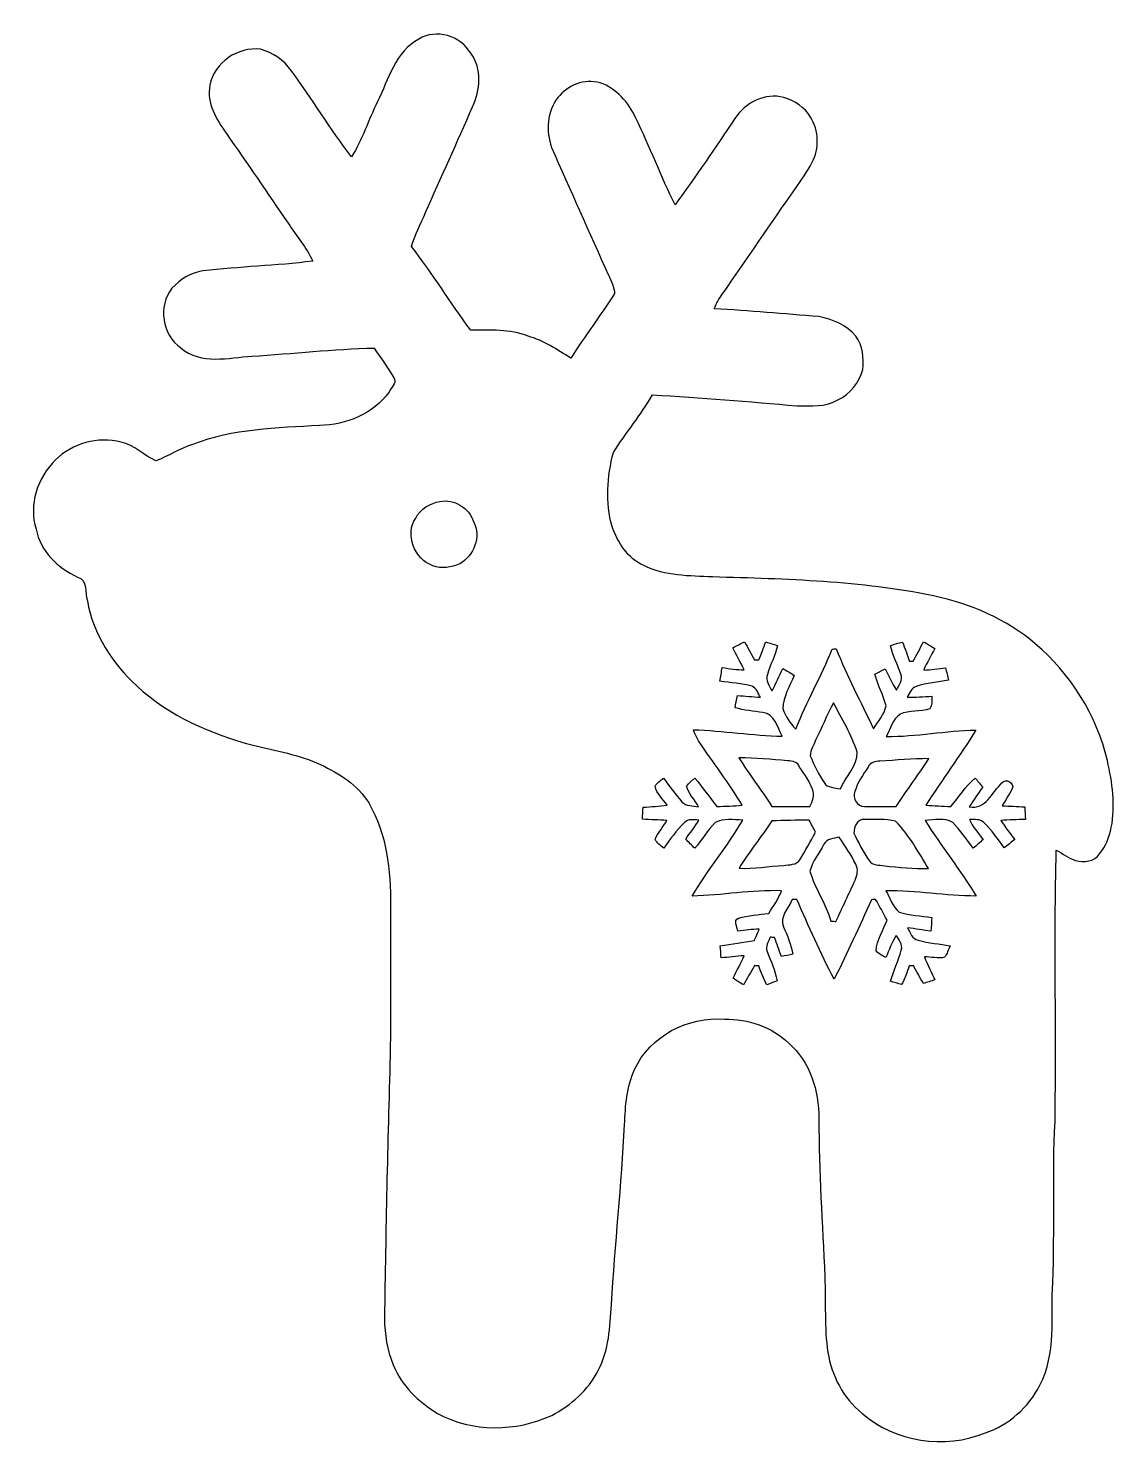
# Model space of a CAD drawing. Header units: centimetres. Extents: x -12.1 to 12.2, y -16.1 to 15.7.
import ezdxf

# ---------------------------------------------------------------- set-up
doc = ezdxf.new("R2010")
doc.units = ezdxf.units.CM
doc.header["$MEASUREMENT"] = 0
doc.layers.add('Layer 1', color=7, linetype='Continuous')

msp = doc.modelspace()

# ---------------------------------------------------------------- linework, layer by layer
at = {"layer": 'Layer 1', "color": 251}
for points, knots in [([(-3.40113, 15.42979), (-3.01484, 15.66862), (-2.46451, 15.50176), (-2.24296, 15.11441), (-2.24296, 15.11441), (-1.98085, 14.77257), (-2.02706, 14.28186), (-2.20133, 13.91109), (-2.20133, 13.91109), (-2.54353, 13.11945), (-2.90971, 12.3384), (-3.25261, 11.54712), (-3.25261, 11.54712), (-3.3588, 11.29453), (-3.48897, 11.05147), (-3.56658, 10.78759), (-3.56658, 10.78759), (-3.10374, 10.17693), (-2.69205, 9.53064), (-2.24155, 8.91117), (-2.24155, 8.91117), (-1.81257, 8.91187), (-1.36631, 8.94433), (-0.95885, 8.78099), (-0.95885, 8.78099), (-0.60889, 8.68292), (-0.30868, 8.47478), (-0.00106, 8.28957), (-0.00106, 8.28957), (0.31503, 8.77711), (0.66287, 9.24384), (0.97755, 9.73208), (0.97755, 9.73208), (0.98143, 9.88201), (0.89641, 10.01501), (0.83926, 10.14836), (0.83926, 10.14836), (0.41875, 11.10262), (-0.01834, 12.04983), (-0.43215, 13.00692), (-0.43215, 13.00692), (-0.55563, 13.36992), (-0.54116, 13.81196), (-0.28857, 14.11887), (-0.28857, 14.11887), (-0.07585, 14.40039), (0.30868, 14.5482), (0.65405, 14.45048), (0.65405, 14.45048), (1.02376, 14.32489), (1.29505, 14.00951), (1.45344, 13.66202), (1.45344, 13.66202), (1.76777, 13.0235), (2.01612, 12.35498), (2.33504, 11.71857), (2.33504, 11.71857), (2.79224, 12.35357), (3.23638, 12.99845), (3.67101, 13.64968), (3.67101, 13.64968), (3.90137, 14.00246), (4.34657, 14.23705), (4.76956, 14.1224), (4.76956, 14.1224), (5.00662, 14.04867), (5.23769, 13.90509), (5.36328, 13.68496), (5.36328, 13.68496), (5.55942, 13.3858), (5.56895, 12.97517), (5.39644, 12.66331), (5.39644, 12.66331), (5.28743, 12.46117), (5.15867, 12.27032), (5.02779, 12.08229), (5.02779, 12.08229), (4.47675, 11.30124), (3.94229, 10.5089), (3.39549, 9.72467), (3.39549, 9.72467), (3.31823, 9.62307), (3.25614, 9.51089), (3.21204, 9.39165), (3.21204, 9.39165), (3.99415, 9.35108), (4.77485, 9.28017), (5.55554, 9.21738), (5.55554, 9.21738), (5.8607, 9.15599), (6.18525, 9.03499), (6.3814, 8.77958), (6.3814, 8.77958), (6.54297, 8.56932), (6.55743, 8.28428), (6.53556, 8.03063), (6.53556, 8.03063), (6.45301, 7.74347), (6.25581, 7.47924), (5.98099, 7.35189), (5.98099, 7.35189), (5.70583, 7.19173), (5.37281, 7.21713), (5.0673, 7.22136), (5.0673, 7.22136), (3.98815, 7.31097), (2.90936, 7.4101), (1.82809, 7.46442), (1.82809, 7.46442), (1.56527, 7.01569), (1.23049, 6.61423), (0.9525, 6.17714), (0.9525, 6.17714), (0.81492, 5.64127), (0.768, 5.05919), (0.92287, 4.52049), (0.92287, 4.52049), (1.04951, 4.16101), (1.27423, 3.80259), (1.63654, 3.6449), (1.63654, 3.6449), (2.10926, 3.40431), (2.65712, 3.41665), (3.17324, 3.38984), (3.17324, 3.38984), (4.82565, 3.34292), (6.49217, 3.30235), (8.11706, 2.96686), (8.11706, 2.96686), (8.94715, 2.79329), (9.74619, 2.44546), (10.39742, 1.89583), (10.39742, 1.89583), (11.19082, 1.22061), (11.77466, 0.29528), (12.0142, -0.72108), (12.0142, -0.72108), (12.12286, -1.20968), (12.19659, -1.72156), (12.10028, -2.21862), (12.10028, -2.21862), (12.04348, -2.42499), (11.99303, -2.6476), (11.83534, -2.80423), (11.83534, -2.80423), (11.72563, -2.98556), (11.4875, -3.00814), (11.30159, -2.95416), (11.30159, -2.95416), (11.14319, -2.9083), (11.01231, -2.80423), (10.86944, -2.72662), (10.86944, -2.72662), (10.81476, -4.75121), (10.87191, -6.77721), (10.84051, -8.80216), (10.84051, -8.80216), (10.77842, -10.00054), (10.84192, -11.20105), (10.78794, -12.39979), (10.78794, -12.39979), (10.74385, -13.1639), (10.87473, -13.9954), (10.50114, -14.69954), (10.50114, -14.69954), (10.25207, -15.19308), (9.80899, -15.59172), (9.28229, -15.76634), (9.28229, -15.76634), (8.37283, -16.14241), (7.25558, -15.97695), (6.51298, -15.32467), (6.51298, -15.32467), (6.102, -14.98917), (5.83953, -14.49246), (5.75451, -13.97176), (5.75451, -13.97176), (5.67302, -13.40838), (5.7083, -12.83723), (5.68607, -12.27032), (5.68607, -12.27032), (5.6328, -11.09063), (5.55519, -9.912), (5.55166, -8.73054), (5.55166, -8.73054), (5.55978, -8.11071), (5.35552, -7.46266), (4.87821, -7.04603), (4.87821, -7.04603), (4.49862, -6.67632), (3.96381, -6.5024), (3.44029, -6.50663), (3.44029, -6.50663), (2.62996, -6.4449), (1.76636, -6.88093), (1.42734, -7.63693), (1.42734, -7.63693), (1.24319, -8.01934), (1.22167, -8.44973), (1.20262, -8.86601), (1.20262, -8.86601), (1.13136, -10.21115), (0.99201, -11.55136), (0.91017, -12.89544), (0.91017, -12.89544), (0.87559, -13.39462), (0.85513, -13.92096), (0.61101, -14.37146), (0.61101, -14.37146), (0.39299, -14.8149), (0.00141, -15.14792), (-0.42792, -15.37829), (-0.42792, -15.37829), (-1.22908, -15.74588), (-2.20416, -15.75576), (-2.98697, -15.33349), (-2.98697, -15.33349), (-3.41242, -15.07631), (-3.79201, -14.71224), (-3.97863, -14.24305), (-3.97863, -14.24305), (-4.11762, -13.91708), (-4.16807, -13.56254), (-4.17301, -13.21082), (-4.17301, -13.21082), (-4.14549, -11.24726), (-4.10422, -9.2837), (-4.04495, -7.32049), (-4.04495, -7.32049), (-4.03084, -6.20324), (-4.04424, -5.086), (-4.03719, -3.96875), (-4.03719, -3.96875), (-4.03543, -3.18347), (-4.11621, -2.35656), (-4.52614, -1.66829), (-4.52614, -1.66829), (-4.76568, -1.26048), (-5.19042, -1.00965), (-5.60423, -0.80786), (-5.60423, -0.80786), (-6.08118, -0.58067), (-6.60753, -0.50835), (-7.11341, -0.37606), (-7.11341, -0.37606), (-8.05674, -0.12383), (-8.98666, 0.27199), (-9.71091, 0.94298), (-9.71091, 0.94298), (-10.25525, 1.45203), (-10.70469, 2.10749), (-10.82499, 2.85609), (-10.82499, 2.85609), (-10.88496, 3.03318), (-10.8137, 3.32176), (-11.043, 3.38878), (-11.043, 3.38878), (-11.49068, 3.58704), (-11.87732, 3.9691), (-11.97328, 4.46264), (-11.97328, 4.46264), (-12.14543, 5.00415), (-11.94118, 5.61446), (-11.5443, 6.00569), (-11.5443, 6.00569), (-11.16648, 6.37963), (-10.58757, 6.54509), (-10.07075, 6.40539), (-10.07075, 6.40539), (-9.77265, 6.35), (-9.56381, 6.10694), (-9.29464, 5.98876), (-9.29464, 5.98876), (-9.01241, 6.08859), (-8.76194, 6.26639), (-8.47337, 6.35353), (-8.47337, 6.35353), (-7.56708, 6.70595), (-6.58283, 6.72747), (-5.62504, 6.77933), (-5.62504, 6.77933), (-5.03731, 6.79626), (-4.42207, 7.03968), (-4.07176, 7.52898), (-4.07176, 7.52898), (-4.03789, 7.62564), (-3.88691, 7.71807), (-3.9557, 7.83131), (-3.9557, 7.83131), (-4.0894, 8.06944), (-4.25415, 8.28851), (-4.40725, 8.51429), (-4.40725, 8.51429), (-5.31989, 8.49242), (-6.22794, 8.3887), (-7.13881, 8.33191), (-7.13881, 8.33191), (-7.66833, 8.29698), (-8.28534, 8.13541), (-8.73372, 8.51711), (-8.73372, 8.51711), (-9.15494, 8.80674), (-9.24666, 9.45268), (-8.93339, 9.85132), (-8.93339, 9.85132), (-8.75312, 10.0524), (-8.50971, 10.20762), (-8.23701, 10.23902), (-8.23701, 10.23902), (-7.42068, 10.3378), (-6.59483, 10.35509), (-5.77885, 10.46021), (-5.77885, 10.46021), (-5.92032, 10.76784), (-6.14609, 11.02642), (-6.3306, 11.30759), (-6.3306, 11.30759), (-6.78815, 11.97927), (-7.24535, 12.65061), (-7.71208, 13.31595), (-7.71208, 13.31595), (-7.93679, 13.6271), (-8.16293, 13.99646), (-8.08038, 14.39862), (-8.08038, 14.39862), (-7.98583, 14.90627), (-7.45278, 15.26716), (-6.94584, 15.20331), (-6.94584, 15.20331), (-6.67491, 15.12605), (-6.42549, 14.95742), (-6.26039, 14.72812), (-6.26039, 14.72812), (-5.79967, 14.09136), (-5.38868, 13.41967), (-4.91314, 12.79313), (-4.91314, 12.79313), (-4.66161, 13.17625), (-4.53672, 13.62428), (-4.32717, 14.02962), (-4.32717, 14.02962), (-4.08411, 14.52598), (-3.93206, 15.15216), (-3.40113, 15.42979), (-3.40113, 15.42979), (-3.40113, 15.42979), (-3.40113, 15.42979), (-3.40113, 15.42979)], [0, 0, 0, 0, 0.01136364, 0.01136364, 0.01136364, 0.01136364, 0.02272727, 0.02272727, 0.02272727, 0.02272727, 0.03409091, 0.03409091, 0.03409091, 0.03409091, 0.04545455, 0.04545455, 0.04545455, 0.04545455, 0.05681818, 0.05681818, 0.05681818, 0.05681818, 0.06818182, 0.06818182, 0.06818182, 0.06818182, 0.07954545, 0.07954545, 0.07954545, 0.07954545, 0.09090909, 0.09090909, 0.09090909, 0.09090909, 0.10227273, 0.10227273, 0.10227273, 0.10227273, 0.11363636, 0.11363636, 0.11363636, 0.11363636, 0.125, 0.125, 0.125, 0.125, 0.13636364, 0.13636364, 0.13636364, 0.13636364, 0.14772727, 0.14772727, 0.14772727, 0.14772727, 0.15909091, 0.15909091, 0.15909091, 0.15909091, 0.17045455, 0.17045455, 0.17045455, 0.17045455, 0.18181818, 0.18181818, 0.18181818, 0.18181818, 0.19318182, 0.19318182, 0.19318182, 0.19318182, 0.20454545, 0.20454545, 0.20454545, 0.20454545, 0.21590909, 0.21590909, 0.21590909, 0.21590909, 0.22727273, 0.22727273, 0.22727273, 0.22727273, 0.23863636, 0.23863636, 0.23863636, 0.23863636, 0.25, 0.25, 0.25, 0.25, 0.26136364, 0.26136364, 0.26136364, 0.26136364, 0.27272727, 0.27272727, 0.27272727, 0.27272727, 0.28409091, 0.28409091, 0.28409091, 0.28409091, 0.29545455, 0.29545455, 0.29545455, 0.29545455, 0.30681818, 0.30681818, 0.30681818, 0.30681818, 0.31818182, 0.31818182, 0.31818182, 0.31818182, 0.32954545, 0.32954545, 0.32954545, 0.32954545, 0.34090909, 0.34090909, 0.34090909, 0.34090909, 0.35227273, 0.35227273, 0.35227273, 0.35227273, 0.36363636, 0.36363636, 0.36363636, 0.36363636, 0.375, 0.375, 0.375, 0.375, 0.38636364, 0.38636364, 0.38636364, 0.38636364, 0.39772727, 0.39772727, 0.39772727, 0.39772727, 0.40909091, 0.40909091, 0.40909091, 0.40909091, 0.42045455, 0.42045455, 0.42045455, 0.42045455, 0.43181818, 0.43181818, 0.43181818, 0.43181818, 0.44318182, 0.44318182, 0.44318182, 0.44318182, 0.45454545, 0.45454545, 0.45454545, 0.45454545, 0.46590909, 0.46590909, 0.46590909, 0.46590909, 0.47727273, 0.47727273, 0.47727273, 0.47727273, 0.48863636, 0.48863636, 0.48863636, 0.48863636, 0.5, 0.5, 0.5, 0.5, 0.51136364, 0.51136364, 0.51136364, 0.51136364, 0.52272727, 0.52272727, 0.52272727, 0.52272727, 0.53409091, 0.53409091, 0.53409091, 0.53409091, 0.54545455, 0.54545455, 0.54545455, 0.54545455, 0.55681818, 0.55681818, 0.55681818, 0.55681818, 0.56818182, 0.56818182, 0.56818182, 0.56818182, 0.57954545, 0.57954545, 0.57954545, 0.57954545, 0.59090909, 0.59090909, 0.59090909, 0.59090909, 0.60227273, 0.60227273, 0.60227273, 0.60227273, 0.61363636, 0.61363636, 0.61363636, 0.61363636, 0.625, 0.625, 0.625, 0.625, 0.63636364, 0.63636364, 0.63636364, 0.63636364, 0.64772727, 0.64772727, 0.64772727, 0.64772727, 0.65909091, 0.65909091, 0.65909091, 0.65909091, 0.67045455, 0.67045455, 0.67045455, 0.67045455, 0.68181818, 0.68181818, 0.68181818, 0.68181818, 0.69318182, 0.69318182, 0.69318182, 0.69318182, 0.70454545, 0.70454545, 0.70454545, 0.70454545, 0.71590909, 0.71590909, 0.71590909, 0.71590909, 0.72727273, 0.72727273, 0.72727273, 0.72727273, 0.73863636, 0.73863636, 0.73863636, 0.73863636, 0.75, 0.75, 0.75, 0.75, 0.76136364, 0.76136364, 0.76136364, 0.76136364, 0.77272727, 0.77272727, 0.77272727, 0.77272727, 0.78409091, 0.78409091, 0.78409091, 0.78409091, 0.79545455, 0.79545455, 0.79545455, 0.79545455, 0.80681818, 0.80681818, 0.80681818, 0.80681818, 0.81818182, 0.81818182, 0.81818182, 0.81818182, 0.82954545, 0.82954545, 0.82954545, 0.82954545, 0.84090909, 0.84090909, 0.84090909, 0.84090909, 0.85227273, 0.85227273, 0.85227273, 0.85227273, 0.86363636, 0.86363636, 0.86363636, 0.86363636, 0.875, 0.875, 0.875, 0.875, 0.88636364, 0.88636364, 0.88636364, 0.88636364, 0.89772727, 0.89772727, 0.89772727, 0.89772727, 0.90909091, 0.90909091, 0.90909091, 0.90909091, 0.92045455, 0.92045455, 0.92045455, 0.92045455, 0.93181818, 0.93181818, 0.93181818, 0.93181818, 0.94318182, 0.94318182, 0.94318182, 0.94318182, 0.95454545, 0.95454545, 0.95454545, 0.95454545, 0.96590909, 0.96590909, 0.96590909, 0.96590909, 0.97727273, 0.97727273, 0.97727273, 0.97727273, 1, 1, 1, 1]), ([(-2.93053, 5.08141), (-3.14925, 5.04014), (-3.37291, 4.91702), (-3.4738, 4.70994), (-3.4738, 4.70994), (-3.72428, 4.34552), (-3.50097, 3.78037), (-3.09245, 3.64208), (-3.09245, 3.64208), (-2.89772, 3.56376), (-2.67406, 3.60468), (-2.48708, 3.68653), (-2.48708, 3.68653), (-2.17029, 3.86186), (-2.00025, 4.29613), (-2.1784, 4.6295), (-2.1784, 4.6295), (-2.2793, 4.93395), (-2.61303, 5.1435), (-2.93053, 5.08141), (-2.93053, 5.08141), (-2.93053, 5.08141), (-2.93053, 5.08141), (-2.93053, 5.08141)], [0, 0, 0, 0, 0.14285714, 0.14285714, 0.14285714, 0.14285714, 0.28571429, 0.28571429, 0.28571429, 0.28571429, 0.42857143, 0.42857143, 0.42857143, 0.42857143, 0.57142857, 0.57142857, 0.57142857, 0.57142857, 0.71428571, 0.71428571, 0.71428571, 0.71428571, 1, 1, 1, 1]), ([(3.63008, 1.80728), (3.70346, 1.63654), (3.80189, 1.47849), (3.88197, 1.31092), (3.88197, 1.31092), (3.71687, 1.31269), (3.55353, 1.3402), (3.39019, 1.36137), (3.39019, 1.36137), (3.37185, 1.26048), (3.35386, 1.16064), (3.33904, 1.05833), (3.33904, 1.05833), (3.57893, 1.02341), (3.82164, 1.00365), (4.0573, 0.94439), (4.0573, 0.94439), (4.15643, 0.90029), (4.19241, 0.78599), (4.24356, 0.6985), (4.24356, 0.6985), (4.07106, 0.70908), (3.89996, 0.72425), (3.72816, 0.73413), (3.72816, 0.73413), (3.71052, 0.64347), (3.69252, 0.5528), (3.6763, 0.46179), (3.6763, 0.46179), (3.8802, 0.40675), (4.09116, 0.38312), (4.30071, 0.3556), (4.30071, 0.3556), (4.56459, 0.33549), (4.61927, 0.01799), (4.73287, -0.17321), (4.73287, -0.17321), (4.06823, -0.16439), (3.40854, -0.04727), (2.74391, -0.03104), (2.74391, -0.03104), (2.77742, -0.11677), (2.81129, -0.2032), (2.86103, -0.28152), (2.86103, -0.28152), (3.18241, -0.76376), (3.54118, -1.22202), (3.83681, -1.72156), (3.83681, -1.72156), (3.64737, -1.73214), (3.45793, -1.74202), (3.26849, -1.75084), (3.26849, -1.75084), (3.10691, -1.53599), (2.94322, -1.32327), (2.77812, -1.1116), (2.77812, -1.1116), (2.71039, -1.16664), (2.64054, -1.22132), (2.58868, -1.29258), (2.58868, -1.29258), (2.64019, -1.46579), (2.7746, -1.59773), (2.85997, -1.75542), (2.85997, -1.75542), (2.73297, -1.72826), (2.57881, -1.74943), (2.48814, -1.64183), (2.48814, -1.64183), (2.33504, -1.47638), (2.21121, -1.28693), (2.07116, -1.1116), (2.07116, -1.1116), (2.00554, -1.16734), (1.93393, -1.21955), (1.8863, -1.29223), (1.8863, -1.29223), (1.91276, -1.46438), (2.0641, -1.57762), (2.15371, -1.71768), (2.15371, -1.71768), (1.9752, -1.74131), (1.79423, -1.74978), (1.61572, -1.76565), (1.61572, -1.76565), (1.61114, -1.85491), (1.60726, -1.94416), (1.60443, -2.03412), (1.60443, -2.03412), (1.78647, -2.04682), (1.96956, -2.04258), (2.15159, -2.06128), (2.15159, -2.06128), (2.06622, -2.20451), (1.95086, -2.33045), (1.88489, -2.48497), (1.88489, -2.48497), (1.93181, -2.56505), (2.00801, -2.62114), (2.07963, -2.67864), (2.07963, -2.67864), (2.22638, -2.48567), (2.35938, -2.2793), (2.53753, -2.11349), (2.53753, -2.11349), (2.62079, -2.01224), (2.75555, -2.04752), (2.86702, -2.05317), (2.86702, -2.05317), (2.77812, -2.20133), (2.66559, -2.33363), (2.57104, -2.47862), (2.57104, -2.47862), (2.63878, -2.546), (2.70651, -2.61373), (2.7753, -2.68111), (2.7753, -2.68111), (2.93511, -2.4952), (3.05788, -2.27612), (3.23356, -2.10502), (3.23356, -2.10502), (3.42018, -2.0066), (3.64349, -2.0514), (3.84704, -2.0514), (3.84704, -2.0514), (3.50767, -2.64372), (3.06141, -3.16653), (2.71604, -3.75567), (2.71604, -3.75567), (3.3849, -3.73309), (4.04989, -3.61703), (4.71981, -3.63255), (4.71981, -3.63255), (4.64573, -3.81353), (4.53602, -3.97651), (4.43159, -4.14091), (4.43159, -4.14091), (4.20441, -4.16913), (3.97122, -4.18042), (3.75179, -4.24921), (3.75179, -4.24921), (3.63044, -4.29366), (3.73062, -4.44253), (3.73627, -4.53496), (3.73627, -4.53496), (3.89643, -4.51767), (4.05659, -4.49298), (4.21816, -4.49721), (4.21816, -4.49721), (4.191, -4.55895), (4.13667, -4.68242), (4.10986, -4.74416), (4.10986, -4.74416), (3.85551, -4.78825), (3.6001, -4.82424), (3.34574, -4.86622), (3.34574, -4.86622), (3.34998, -4.95441), (3.3588, -5.04684), (3.3655, -5.1368), (3.3655, -5.1368), (3.5366, -5.12163), (3.70699, -5.09729), (3.87914, -5.09058), (3.87914, -5.09058), (3.804, -5.26097), (3.71299, -5.42361), (3.63149, -5.59047), (3.63149, -5.59047), (3.7084, -5.64056), (3.78531, -5.69066), (3.86256, -5.74075), (3.86256, -5.74075), (3.94688, -5.59752), (4.02943, -5.45394), (4.11162, -5.30966), (4.11162, -5.30966), (4.13491, -5.31072), (4.18218, -5.31319), (4.20546, -5.31424), (4.20546, -5.31424), (4.25732, -5.46029), (4.31518, -5.60423), (4.3875, -5.74181), (4.3875, -5.74181), (4.4644, -5.71077), (4.54166, -5.67902), (4.61927, -5.64868), (4.61927, -5.64868), (4.57588, -5.41902), (4.47499, -5.20771), (4.39279, -4.9911), (4.39279, -4.9911), (4.3494, -4.88103), (4.42701, -4.7752), (4.45982, -4.6736), (4.45982, -4.6736), (4.48486, -4.67501), (4.53496, -4.67783), (4.56036, -4.67924), (4.56036, -4.67924), (4.61081, -4.82036), (4.66161, -4.96147), (4.71382, -5.10293), (4.71382, -5.10293), (4.80025, -5.08776), (4.88632, -5.07153), (4.97276, -5.05531), (4.97276, -5.05531), (4.93501, -4.83976), (4.84329, -4.6415), (4.76356, -4.43971), (4.76356, -4.43971), (4.65737, -4.22099), (4.88703, -4.02131), (4.95371, -3.82588), (4.95371, -3.82588), (4.98087, -3.82658), (5.0352, -3.82834), (5.06201, -3.82905), (5.06201, -3.82905), (5.3213, -4.43124), (5.59329, -5.0292), (5.89245, -5.61234), (5.89245, -5.61234), (6.19442, -5.03096), (6.4583, -4.42948), (6.731, -3.83399), (6.731, -3.83399), (6.75428, -3.83187), (6.8005, -3.82799), (6.82378, -3.82623), (6.82378, -3.82623), (6.91092, -3.97898), (6.99664, -4.13279), (7.07919, -4.28872), (7.07919, -4.28872), (7.00229, -4.51944), (6.852, -4.73428), (6.83366, -4.98158), (6.83366, -4.98158), (6.89539, -5.04684), (6.97724, -5.08741), (7.0552, -5.1308), (7.0552, -5.1308), (7.12505, -4.96147), (7.18679, -4.78684), (7.28698, -4.63232), (7.28698, -4.63232), (7.3473, -4.73075), (7.43867, -4.84117), (7.39846, -4.96464), (7.39846, -4.96464), (7.33002, -5.19959), (7.22524, -5.42184), (7.15857, -5.6575), (7.15857, -5.6575), (7.24006, -5.6836), (7.32226, -5.709), (7.40445, -5.73511), (7.40445, -5.73511), (7.47219, -5.59894), (7.52828, -5.45747), (7.57802, -5.31424), (7.57802, -5.31424), (7.6006, -5.31319), (7.64611, -5.31142), (7.66868, -5.31036), (7.66868, -5.31036), (7.74312, -5.44371), (7.81861, -5.57706), (7.89411, -5.71041), (7.89411, -5.71041), (7.97983, -5.68466), (8.06521, -5.65679), (8.14987, -5.62681), (8.14987, -5.62681), (8.07473, -5.45394), (7.98407, -5.28849), (7.91457, -5.11351), (7.91457, -5.11351), (8.06485, -5.11351), (8.21937, -5.1562), (8.36824, -5.12374), (8.36824, -5.12374), (8.42927, -5.05107), (8.44585, -4.94982), (8.49101, -4.86974), (8.49101, -4.86974), (8.25359, -4.82494), (8.01194, -4.80131), (7.77699, -4.74345), (7.77699, -4.74345), (7.64364, -4.71346), (7.59319, -4.572), (7.53816, -4.46405), (7.53816, -4.46405), (7.71313, -4.48416), (7.88599, -4.51591), (8.06097, -4.53849), (8.06097, -4.53849), (8.06944, -4.43689), (8.07508, -4.33317), (8.08461, -4.23298), (8.08461, -4.23298), (7.83872, -4.19911), (7.58754, -4.18289), (7.34977, -4.10951), (7.34977, -4.10951), (7.20019, -3.99274), (7.14587, -3.79483), (7.05344, -3.63537), (7.05344, -3.63537), (7.72901, -3.62585), (8.39823, -3.75356), (9.0738, -3.75214), (9.0738, -3.75214), (8.7182, -3.17183), (8.29804, -2.63454), (7.93044, -2.06234), (7.93044, -2.06234), (8.13329, -2.05634), (8.36895, -1.98261), (8.54957, -2.10326), (8.54957, -2.10326), (8.7249, -2.27577), (8.85507, -2.4892), (9.00994, -2.68005), (9.00994, -2.68005), (9.08473, -2.61691), (9.15882, -2.55305), (9.23078, -2.48708), (9.23078, -2.48708), (9.12319, -2.34139), (8.99971, -2.20557), (8.92422, -2.03976), (8.92422, -2.03976), (9.03217, -2.04893), (9.16552, -2.01965), (9.24948, -2.10785), (9.24948, -2.10785), (9.42128, -2.27894), (9.56134, -2.47756), (9.70492, -2.67264), (9.70492, -2.67264), (9.78359, -2.61197), (9.86084, -2.54953), (9.93704, -2.48567), (9.93704, -2.48567), (9.83227, -2.34456), (9.7215, -2.20839), (9.62801, -2.05987), (9.62801, -2.05987), (9.81075, -2.04364), (9.9949, -2.04505), (10.17834, -2.03694), (10.17834, -2.03694), (10.1727, -1.9431), (10.16741, -1.84961), (10.16247, -1.75683), (10.16247, -1.75683), (9.99525, -1.74696), (9.82662, -1.73919), (9.66047, -1.73108), (9.66047, -1.73108), (9.72926, -1.60091), (9.81675, -1.48096), (9.88095, -1.34832), (9.88095, -1.34832), (9.94234, -1.22484), (9.74161, -1.10349), (9.65059, -1.21849), (9.65059, -1.21849), (9.4301, -1.42981), (9.29569, -1.82386), (8.91752, -1.75789), (8.91752, -1.75789), (9.01206, -1.6062), (9.11613, -1.4605), (9.22196, -1.31621), (9.22196, -1.31621), (9.18069, -1.26647), (9.09743, -1.16628), (9.05616, -1.11619), (9.05616, -1.11619), (8.8325, -1.28764), (8.68856, -1.53599), (8.51006, -1.74907), (8.51006, -1.74907), (8.32203, -1.74061), (8.134, -1.73143), (7.94702, -1.72156), (7.94702, -1.72156), (8.31144, -1.15499), (8.71079, -0.61136), (9.06709, -0.03986), (9.06709, -0.03986), (8.39646, -0.04621), (7.73359, -0.18556), (7.06191, -0.18133), (7.06191, -0.18133), (7.1501, -0.00847), (7.20549, 0.20179), (7.36988, 0.31785), (7.36988, 0.31785), (7.58049, 0.40393), (7.81861, 0.37465), (8.03698, 0.43709), (8.03698, 0.43709), (8.09484, 0.51929), (8.07932, 0.62583), (8.08531, 0.72073), (8.08531, 0.72073), (7.8994, 0.70979), (7.71384, 0.69744), (7.52792, 0.69779), (7.52792, 0.69779), (7.58084, 0.78846), (7.62494, 0.90346), (7.73218, 0.94156), (7.73218, 0.94156), (7.96784, 1.016), (8.21549, 1.03293), (8.45785, 1.07703), (8.45785, 1.07703), (8.43245, 1.17299), (8.41481, 1.26259), (8.3887, 1.35608), (8.3887, 1.35608), (8.22642, 1.33279), (8.06344, 1.31374), (7.90011, 1.30704), (7.90011, 1.30704), (7.97419, 1.47108), (8.06485, 1.62666), (8.14811, 1.78576), (8.14811, 1.78576), (8.06591, 1.83903), (7.98336, 1.8923), (7.89834, 1.94063), (7.89834, 1.94063), (7.82038, 1.79529), (7.7403, 1.65029), (7.66269, 1.5046), (7.66269, 1.5046), (7.64222, 1.50424), (7.60166, 1.50389), (7.58119, 1.50354), (7.58119, 1.50354), (7.53392, 1.64924), (7.47889, 1.79176), (7.4235, 1.93428), (7.4235, 1.93428), (7.33002, 1.91241), (7.24711, 1.88313), (7.1568, 1.85667), (7.1568, 1.85667), (7.20831, 1.63336), (7.31591, 1.43051), (7.38928, 1.21461), (7.38928, 1.21461), (7.43797, 1.08761), (7.35224, 0.96414), (7.29192, 0.85796), (7.29192, 0.85796), (7.18714, 1.00718), (7.12011, 1.17687), (7.03509, 1.33668), (7.03509, 1.33668), (6.95889, 1.29646), (6.88375, 1.25448), (6.80861, 1.21214), (6.80861, 1.21214), (6.86682, 0.96838), (6.99911, 0.74965), (7.05732, 0.50694), (7.05732, 0.50694), (7.02804, 0.31009), (6.87246, 0.15804), (6.7758, -0.00882), (6.7758, -0.00882), (6.49393, 0.58632), (6.18666, 1.17122), (5.94113, 1.78259), (5.94113, 1.78259), (5.91961, 1.78047), (5.87622, 1.77588), (5.85435, 1.77341), (5.85435, 1.77341), (5.60141, 1.16805), (5.28038, 0.59302), (5.03555, -0.01552), (5.03555, -0.01552), (4.90608, 0.11218), (4.80907, 0.27305), (4.74662, 0.44274), (4.74662, 0.44274), (4.74945, 0.71226), (4.90149, 0.94439), (5.00309, 1.18569), (5.00309, 1.18569), (4.92054, 1.24037), (4.83553, 1.29152), (4.7498, 1.34056), (4.7498, 1.34056), (4.66549, 1.1744), (4.59669, 1.00083), (4.50391, 0.83926), (4.50391, 0.83926), (4.44606, 0.95179), (4.3494, 1.07668), (4.4002, 1.20968), (4.4002, 1.20968), (4.46899, 1.42663), (4.57376, 1.63124), (4.62668, 1.85349), (4.62668, 1.85349), (4.5399, 1.88242), (4.45311, 1.90994), (4.36527, 1.93463), (4.36527, 1.93463), (4.31377, 1.80269), (4.26332, 1.6697), (4.21252, 1.53705), (4.21252, 1.53705), (4.18677, 1.5367), (4.13526, 1.53564), (4.10951, 1.53494), (4.10951, 1.53494), (4.03719, 1.67005), (3.96416, 1.80446), (3.88832, 1.93746), (3.88832, 1.93746), (3.80118, 1.89583), (3.71546, 1.85173), (3.63008, 1.80728)], [0, 0, 0, 0, 0.00740741, 0.00740741, 0.00740741, 0.00740741, 0.01481481, 0.01481481, 0.01481481, 0.01481481, 0.02222222, 0.02222222, 0.02222222, 0.02222222, 0.02962963, 0.02962963, 0.02962963, 0.02962963, 0.03703704, 0.03703704, 0.03703704, 0.03703704, 0.04444444, 0.04444444, 0.04444444, 0.04444444, 0.05185185, 0.05185185, 0.05185185, 0.05185185, 0.05925926, 0.05925926, 0.05925926, 0.05925926, 0.06666667, 0.06666667, 0.06666667, 0.06666667, 0.07407407, 0.07407407, 0.07407407, 0.07407407, 0.08148148, 0.08148148, 0.08148148, 0.08148148, 0.08888889, 0.08888889, 0.08888889, 0.08888889, 0.0962963, 0.0962963, 0.0962963, 0.0962963, 0.1037037, 0.1037037, 0.1037037, 0.1037037, 0.11111111, 0.11111111, 0.11111111, 0.11111111, 0.11851852, 0.11851852, 0.11851852, 0.11851852, 0.12592593, 0.12592593, 0.12592593, 0.12592593, 0.13333333, 0.13333333, 0.13333333, 0.13333333, 0.14074074, 0.14074074, 0.14074074, 0.14074074, 0.14814815, 0.14814815, 0.14814815, 0.14814815, 0.15555556, 0.15555556, 0.15555556, 0.15555556, 0.16296296, 0.16296296, 0.16296296, 0.16296296, 0.17037037, 0.17037037, 0.17037037, 0.17037037, 0.17777778, 0.17777778, 0.17777778, 0.17777778, 0.18518519, 0.18518519, 0.18518519, 0.18518519, 0.19259259, 0.19259259, 0.19259259, 0.19259259, 0.2, 0.2, 0.2, 0.2, 0.20740741, 0.20740741, 0.20740741, 0.20740741, 0.21481481, 0.21481481, 0.21481481, 0.21481481, 0.22222222, 0.22222222, 0.22222222, 0.22222222, 0.22962963, 0.22962963, 0.22962963, 0.22962963, 0.23703704, 0.23703704, 0.23703704, 0.23703704, 0.24444444, 0.24444444, 0.24444444, 0.24444444, 0.25185185, 0.25185185, 0.25185185, 0.25185185, 0.25925926, 0.25925926, 0.25925926, 0.25925926, 0.26666667, 0.26666667, 0.26666667, 0.26666667, 0.27407407, 0.27407407, 0.27407407, 0.27407407, 0.28148148, 0.28148148, 0.28148148, 0.28148148, 0.28888889, 0.28888889, 0.28888889, 0.28888889, 0.2962963, 0.2962963, 0.2962963, 0.2962963, 0.3037037, 0.3037037, 0.3037037, 0.3037037, 0.31111111, 0.31111111, 0.31111111, 0.31111111, 0.31851852, 0.31851852, 0.31851852, 0.31851852, 0.32592593, 0.32592593, 0.32592593, 0.32592593, 0.33333333, 0.33333333, 0.33333333, 0.33333333, 0.34074074, 0.34074074, 0.34074074, 0.34074074, 0.34814815, 0.34814815, 0.34814815, 0.34814815, 0.35555556, 0.35555556, 0.35555556, 0.35555556, 0.36296296, 0.36296296, 0.36296296, 0.36296296, 0.37037037, 0.37037037, 0.37037037, 0.37037037, 0.37777778, 0.37777778, 0.37777778, 0.37777778, 0.38518519, 0.38518519, 0.38518519, 0.38518519, 0.39259259, 0.39259259, 0.39259259, 0.39259259, 0.4, 0.4, 0.4, 0.4, 0.40740741, 0.40740741, 0.40740741, 0.40740741, 0.41481481, 0.41481481, 0.41481481, 0.41481481, 0.42222222, 0.42222222, 0.42222222, 0.42222222, 0.42962963, 0.42962963, 0.42962963, 0.42962963, 0.43703704, 0.43703704, 0.43703704, 0.43703704, 0.44444444, 0.44444444, 0.44444444, 0.44444444, 0.45185185, 0.45185185, 0.45185185, 0.45185185, 0.45925926, 0.45925926, 0.45925926, 0.45925926, 0.46666667, 0.46666667, 0.46666667, 0.46666667, 0.47407407, 0.47407407, 0.47407407, 0.47407407, 0.48148148, 0.48148148, 0.48148148, 0.48148148, 0.48888889, 0.48888889, 0.48888889, 0.48888889, 0.4962963, 0.4962963, 0.4962963, 0.4962963, 0.5037037, 0.5037037, 0.5037037, 0.5037037, 0.51111111, 0.51111111, 0.51111111, 0.51111111, 0.51851852, 0.51851852, 0.51851852, 0.51851852, 0.52592593, 0.52592593, 0.52592593, 0.52592593, 0.53333333, 0.53333333, 0.53333333, 0.53333333, 0.54074074, 0.54074074, 0.54074074, 0.54074074, 0.54814815, 0.54814815, 0.54814815, 0.54814815, 0.55555556, 0.55555556, 0.55555556, 0.55555556, 0.56296296, 0.56296296, 0.56296296, 0.56296296, 0.57037037, 0.57037037, 0.57037037, 0.57037037, 0.57777778, 0.57777778, 0.57777778, 0.57777778, 0.58518519, 0.58518519, 0.58518519, 0.58518519, 0.59259259, 0.59259259, 0.59259259, 0.59259259, 0.6, 0.6, 0.6, 0.6, 0.60740741, 0.60740741, 0.60740741, 0.60740741, 0.61481481, 0.61481481, 0.61481481, 0.61481481, 0.62222222, 0.62222222, 0.62222222, 0.62222222, 0.62962963, 0.62962963, 0.62962963, 0.62962963, 0.63703704, 0.63703704, 0.63703704, 0.63703704, 0.64444444, 0.64444444, 0.64444444, 0.64444444, 0.65185185, 0.65185185, 0.65185185, 0.65185185, 0.65925926, 0.65925926, 0.65925926, 0.65925926, 0.66666667, 0.66666667, 0.66666667, 0.66666667, 0.67407407, 0.67407407, 0.67407407, 0.67407407, 0.68148148, 0.68148148, 0.68148148, 0.68148148, 0.68888889, 0.68888889, 0.68888889, 0.68888889, 0.6962963, 0.6962963, 0.6962963, 0.6962963, 0.7037037, 0.7037037, 0.7037037, 0.7037037, 0.71111111, 0.71111111, 0.71111111, 0.71111111, 0.71851852, 0.71851852, 0.71851852, 0.71851852, 0.72592593, 0.72592593, 0.72592593, 0.72592593, 0.73333333, 0.73333333, 0.73333333, 0.73333333, 0.74074074, 0.74074074, 0.74074074, 0.74074074, 0.74814815, 0.74814815, 0.74814815, 0.74814815, 0.75555556, 0.75555556, 0.75555556, 0.75555556, 0.76296296, 0.76296296, 0.76296296, 0.76296296, 0.77037037, 0.77037037, 0.77037037, 0.77037037, 0.77777778, 0.77777778, 0.77777778, 0.77777778, 0.78518519, 0.78518519, 0.78518519, 0.78518519, 0.79259259, 0.79259259, 0.79259259, 0.79259259, 0.8, 0.8, 0.8, 0.8, 0.80740741, 0.80740741, 0.80740741, 0.80740741, 0.81481481, 0.81481481, 0.81481481, 0.81481481, 0.82222222, 0.82222222, 0.82222222, 0.82222222, 0.82962963, 0.82962963, 0.82962963, 0.82962963, 0.83703704, 0.83703704, 0.83703704, 0.83703704, 0.84444444, 0.84444444, 0.84444444, 0.84444444, 0.85185185, 0.85185185, 0.85185185, 0.85185185, 0.85925926, 0.85925926, 0.85925926, 0.85925926, 0.86666667, 0.86666667, 0.86666667, 0.86666667, 0.87407407, 0.87407407, 0.87407407, 0.87407407, 0.88148148, 0.88148148, 0.88148148, 0.88148148, 0.88888889, 0.88888889, 0.88888889, 0.88888889, 0.8962963, 0.8962963, 0.8962963, 0.8962963, 0.9037037, 0.9037037, 0.9037037, 0.9037037, 0.91111111, 0.91111111, 0.91111111, 0.91111111, 0.91851852, 0.91851852, 0.91851852, 0.91851852, 0.92592593, 0.92592593, 0.92592593, 0.92592593, 0.93333333, 0.93333333, 0.93333333, 0.93333333, 0.94074074, 0.94074074, 0.94074074, 0.94074074, 0.94814815, 0.94814815, 0.94814815, 0.94814815, 0.95555556, 0.95555556, 0.95555556, 0.95555556, 0.96296296, 0.96296296, 0.96296296, 0.96296296, 0.97037037, 0.97037037, 0.97037037, 0.97037037, 0.97777778, 0.97777778, 0.97777778, 0.97777778, 0.98518519, 0.98518519, 0.98518519, 0.98518519, 1, 1, 1, 1]), ([(5.48111, -0.26247), (5.61869, 0.01446), (5.73123, 0.30374), (5.87939, 0.57538), (5.87939, 0.57538), (6.07095, 0.21555), (6.28368, -0.13935), (6.41068, -0.52846), (6.41068, -0.52846), (6.42655, -0.84279), (6.14927, -1.07844), (6.03426, -1.35573), (6.03426, -1.35573), (5.91749, -1.31692), (5.74111, -1.33985), (5.66949, -1.21285), (5.66949, -1.21285), (5.54919, -1.02164), (5.43983, -0.82233), (5.36187, -0.61031), (5.36187, -0.61031), (5.35834, -0.48542), (5.43877, -0.37571), (5.48111, -0.26247)], [0, 0, 0, 0, 0.14285714, 0.14285714, 0.14285714, 0.14285714, 0.28571429, 0.28571429, 0.28571429, 0.28571429, 0.42857143, 0.42857143, 0.42857143, 0.42857143, 0.57142857, 0.57142857, 0.57142857, 0.57142857, 0.71428571, 0.71428571, 0.71428571, 0.71428571, 1, 1, 1, 1]), ([(3.76449, -0.65793), (4.12821, -0.65299), (4.4898, -0.69991), (4.85246, -0.72249), (4.85246, -0.72249), (4.95794, -0.7306), (5.08423, -0.74542), (5.12304, -0.8703), (5.12304, -0.8703), (5.23028, -1.02588), (5.3407, -1.18357), (5.41196, -1.35996), (5.41196, -1.35996), (5.46276, -1.4919), (5.40808, -1.62807), (5.3534, -1.74731), (5.3534, -1.74731), (5.06836, -1.74731), (4.78402, -1.74696), (4.49933, -1.74519), (4.49933, -1.74519), (4.26367, -1.37619), (3.99486, -1.02976), (3.76449, -0.65793)], [0, 0, 0, 0, 0.14285714, 0.14285714, 0.14285714, 0.14285714, 0.28571429, 0.28571429, 0.28571429, 0.28571429, 0.42857143, 0.42857143, 0.42857143, 0.42857143, 0.57142857, 0.57142857, 0.57142857, 0.57142857, 0.71428571, 0.71428571, 0.71428571, 0.71428571, 1, 1, 1, 1]), ([(6.91832, -0.73307), (7.28274, -0.71614), (7.64611, -0.67204), (8.01158, -0.67698), (8.01158, -0.67698), (7.77769, -1.04034), (7.52193, -1.38924), (7.28169, -1.74872), (7.28169, -1.74872), (7.04638, -1.7526), (6.81143, -1.75154), (6.57684, -1.74554), (6.57684, -1.74554), (6.41667, -1.75366), (6.28932, -1.55928), (6.36199, -1.41217), (6.36199, -1.41217), (6.41385, -1.21038), (6.54438, -1.03964), (6.65339, -0.86607), (6.65339, -0.86607), (6.69925, -0.76024), (6.81637, -0.73801), (6.91832, -0.73307)], [0, 0, 0, 0, 0.14285714, 0.14285714, 0.14285714, 0.14285714, 0.28571429, 0.28571429, 0.28571429, 0.28571429, 0.42857143, 0.42857143, 0.42857143, 0.42857143, 0.57142857, 0.57142857, 0.57142857, 0.57142857, 0.71428571, 0.71428571, 0.71428571, 0.71428571, 1, 1, 1, 1]), ([(4.50074, -2.06693), (4.77979, -2.06551), (5.05989, -2.05105), (5.33929, -2.05564), (5.33929, -2.05564), (5.38586, -2.14454), (5.43242, -2.23414), (5.4797, -2.32375), (5.4797, -2.32375), (5.36328, -2.53012), (5.25639, -2.74249), (5.12551, -2.94005), (5.12551, -2.94005), (5.05037, -3.06246), (4.89056, -3.04659), (4.76497, -3.06811), (4.76497, -3.06811), (4.43195, -3.08257), (4.09963, -3.15207), (3.76555, -3.12879), (3.76555, -3.12879), (3.99239, -2.76296), (4.26649, -2.42817), (4.50074, -2.06693)], [0, 0, 0, 0, 0.14285714, 0.14285714, 0.14285714, 0.14285714, 0.28571429, 0.28571429, 0.28571429, 0.28571429, 0.42857143, 0.42857143, 0.42857143, 0.42857143, 0.57142857, 0.57142857, 0.57142857, 0.57142857, 0.71428571, 0.71428571, 0.71428571, 0.71428571, 1, 1, 1, 1]), ([(6.33942, -2.34103), (6.32989, -2.20945), (6.41385, -2.01718), (6.57366, -2.03729), (6.57366, -2.03729), (6.80438, -2.0507), (7.04779, -2.01119), (7.2711, -2.07927), (7.2711, -2.07927), (7.57414, -2.38513), (7.78122, -2.77248), (8.00806, -3.13655), (8.00806, -3.13655), (7.67786, -3.14149), (7.34801, -3.10586), (7.01992, -3.07587), (7.01992, -3.07587), (6.90774, -3.05223), (6.74793, -3.07164), (6.67597, -2.95698), (6.67597, -2.95698), (6.54297, -2.76437), (6.43467, -2.55411), (6.33942, -2.34103)], [0, 0, 0, 0, 0.14285714, 0.14285714, 0.14285714, 0.14285714, 0.28571429, 0.28571429, 0.28571429, 0.28571429, 0.42857143, 0.42857143, 0.42857143, 0.42857143, 0.57142857, 0.57142857, 0.57142857, 0.57142857, 0.71428571, 0.71428571, 0.71428571, 0.71428571, 1, 1, 1, 1]), ([(5.66561, -2.59256), (5.73017, -2.4638), (5.88645, -2.46168), (6.00886, -2.43558), (6.00886, -2.43558), (6.1401, -2.63243), (6.27486, -2.82822), (6.38034, -3.04059), (6.38034, -3.04059), (6.44066, -3.15136), (6.41526, -3.28718), (6.36446, -3.39725), (6.36446, -3.39725), (6.22406, -3.70558), (6.07801, -4.01144), (5.93619, -4.31906), (5.93619, -4.31906), (5.89809, -4.318), (5.86034, -4.31694), (5.82295, -4.31624), (5.82295, -4.31624), (5.71147, -3.92395), (5.46206, -3.58387), (5.35446, -3.19264), (5.35446, -3.19264), (5.40173, -2.97109), (5.56331, -2.79083), (5.66561, -2.59256)], [0, 0, 0, 0, 0.125, 0.125, 0.125, 0.125, 0.25, 0.25, 0.25, 0.25, 0.375, 0.375, 0.375, 0.375, 0.5, 0.5, 0.5, 0.5, 0.625, 0.625, 0.625, 0.625, 0.75, 0.75, 0.75, 0.75, 1, 1, 1, 1])]:
    msp.add_open_spline(points, degree=3, knots=knots, dxfattribs=at)

doc.saveas('drawing.dxf')
